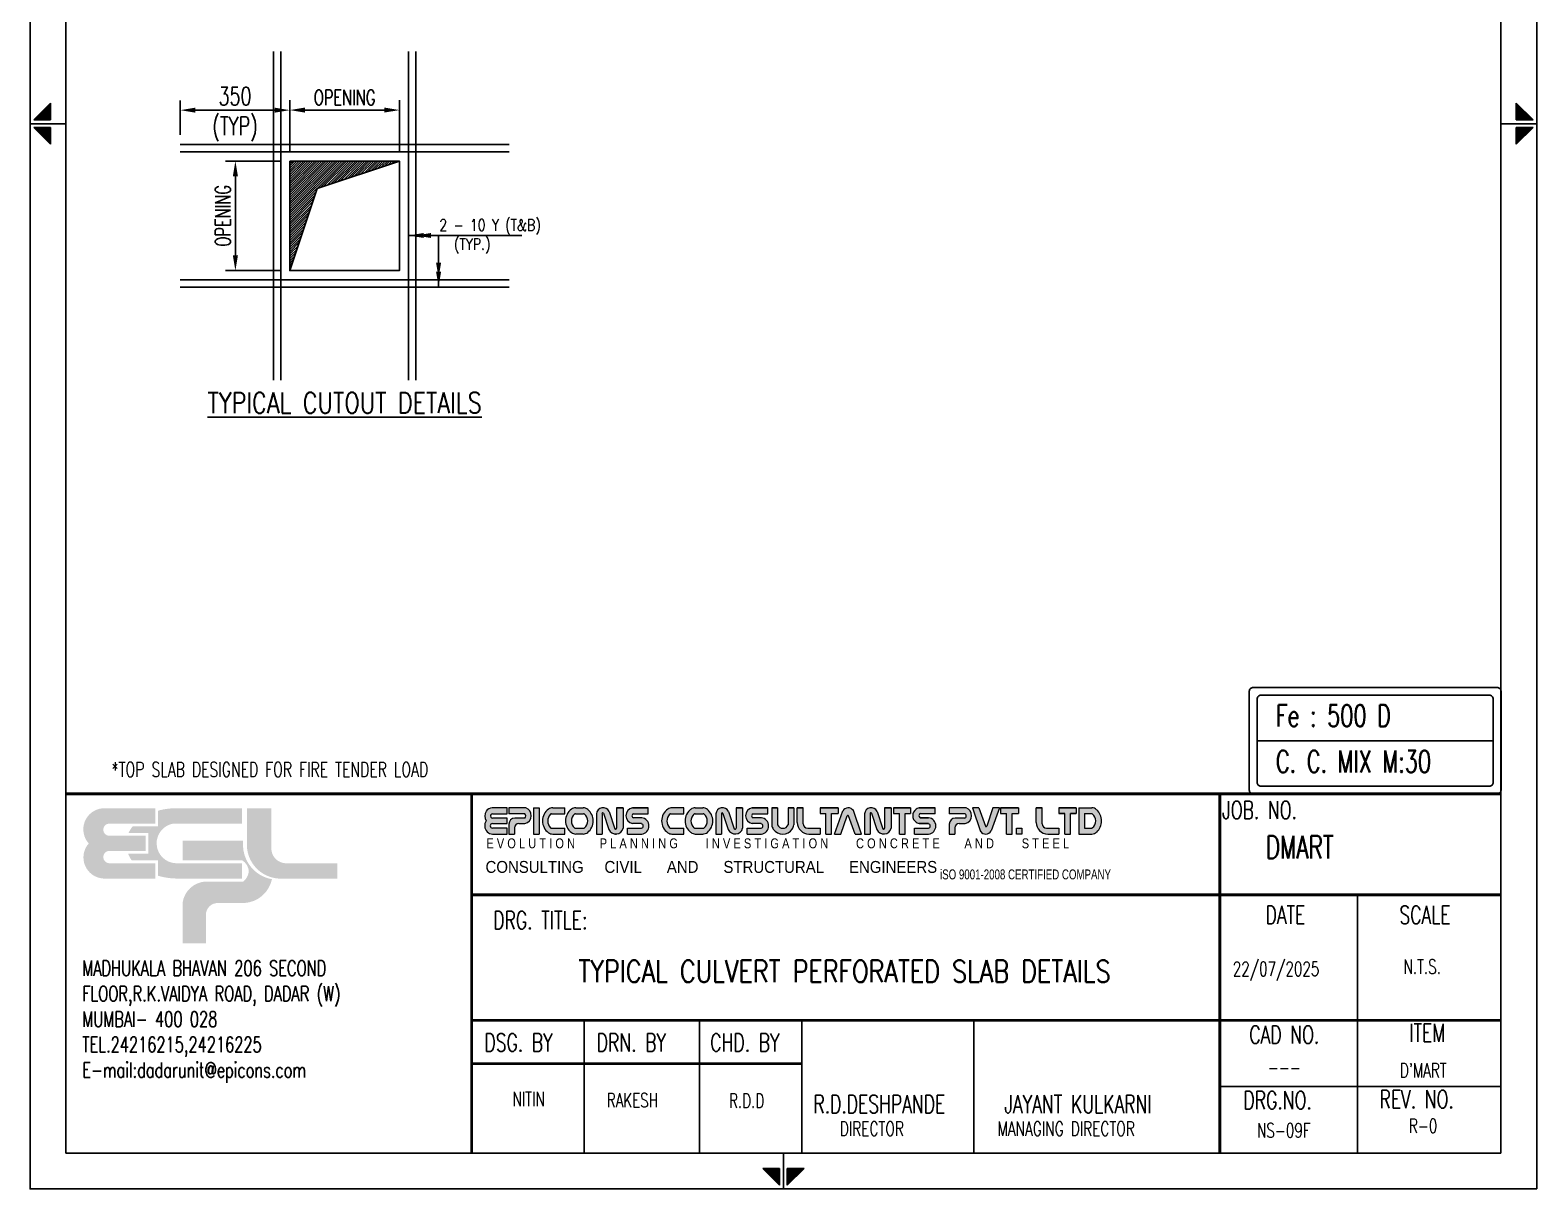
# Model space of a CAD drawing. Header units: inches. Extents: x 5687 to 236654, y -86 to 43656.
# Drawn here: x 205725 to 236654, y -86 to 23705 of the extents above; entities that cross this region are included whole.
import ezdxf
from ezdxf.enums import TextEntityAlignment as Align

# ---------------------------------------------------------------- set-up
doc = ezdxf.new("R2010")
doc.units = ezdxf.units.IN
doc.header["$MEASUREMENT"] = 0
for name, color, linetype, lineweight in [('00 ECPL LOGO', 250, 'Continuous', 20), ('00 ELEV-2', 9, 'Continuous', 30), ('hatch', 1, 'Continuous', 15), ('TEX', 254, 'Continuous', 20)]:
    doc.layers.add(name, color=color, linetype=linetype, lineweight=lineweight)
for name, color, linetype in [('3CONRED', 1, 'Continuous'), ('PNA', 8, 'Continuous'), ('S-CONCRET LINE', 4, 'Continuous'), ('S-DIM-1', 5, 'Continuous'), ('S-REINFORCEMENT', 6, 'Continuous'), ('S-TEXT', 2, 'Continuous'), ('S-TEXT-1', 4, 'Continuous'), ('S-TITIL', 6, 'Continuous'), ('SCHEDULE LINE-1', 7, 'Continuous'), ('TEXT', 4, 'Continuous'), ('TEXT (SHEET)', 4, 'Continuous'), ('TEXT NORMAL', 4, 'Continuous'), ('TITLE', 6, 'Continuous')]:
    doc.layers.add(name, color=color, linetype=linetype)
doc.styles.add('ROMANS', font='r.shx', dxfattribs={"width": 0.7})
doc.styles.add('SEC. TEXT', font='arial.ttf', dxfattribs={"height": 180})
doc.dimstyles.new('dim100', dxfattribs={"dimtxt": 250, "dimasz": 250, "dimexe": 200, "dimexo": 200, "dimgap": 100, "dimtad": 1, "dimdec": 0, "dimzin": 0, "dimdsep": 46, "dimtxsty": 'ROMANS', "dimcen": 0, "dimclrd": 5, "dimclre": 5, "dimclrt": 4, "dimadec": 0, "dimazin": 0, "dimtfac": 1, "dimtdec": 0, "dimtix": 1, "dimtofl": 0, "dimtmove": 2, "dimatfit": 3, "dimfxl": 1, "dimtolj": 1, "dimtzin": 0, "dimlwd": -1, "dimlwe": -1, "dimarcsym": 0})
doc.dimstyles.new('dim20', dxfattribs={"dimtxt": 250, "dimasz": 250, "dimexe": 200, "dimexo": 200, "dimgap": 100, "dimtad": 1, "dimdec": 0, "dimlfac": 0.2, "dimzin": 0, "dimdsep": 46, "dimtxsty": 'ROMANS', "dimcen": 0, "dimclrd": 5, "dimclre": 5, "dimclrt": 4, "dimadec": 0, "dimazin": 0, "dimtfac": 1, "dimtdec": 0, "dimtix": 1, "dimtofl": 0, "dimtmove": 2, "dimatfit": 3, "dimfxl": 1, "dimtolj": 1, "dimtzin": 0, "dimlwd": -1, "dimlwe": -1, "dimarcsym": 0})

# ---------------------------------------------------------------- blocks, each defined once
blk = doc.blocks.new('MID')
at = {"layer": 'TEXT'}
for p, q in [((8.94, 1.07), (4.27, 5.74)), ((4.27, 5.74), (4.27, 1.07)), ((0, 0), (10, 0)), ((4.27, 1.07), (8.94, 1.07)), ((8.94, -1.07), (4.27, -5.74)), ((4.27, -1.07), (8.94, -1.07)), ((4.27, -5.74), (4.27, -1.07))]:
    blk.add_line(p, q, dxfattribs=at)
for points in [[(4.27, 5.74), (8.94, 1.07), (4.27, 1.07)], [(4.27, -5.74), (8.94, -1.07), (4.27, -1.07)]]:
    blk.add_solid(points, dxfattribs=at)
blk = doc.blocks.new('ecpl logo')
at = {"layer": '00 ECPL LOGO'}
for color, points in [(256, [(351, -827, 0.621111), (586, -1401), (1442, -1401), (1442, -1151), (682, -1151, -0.917622), (682, -948), (1285, -948), (1285, -702), (682, -702, -0.926164), (682, -501), (1442, -501), (1442, -251), (581, -251, 0.621111), (351, -827)]), (152, [(2940, -251), (2940, -863, 0.384329), (3453, -1401), (4422, -1401), (4422, -1151), (3582, -1151, -0.414214), (3340, -908), (3340, -251)]), (140, [(1887, -779), (1887, -1102), (2862, -1102, -0.232111), (2971, -1281, -0.194401), (2883, -1450), (2269, -1450, 0.364674), (1887, -1802), (1887, -2463), (2269, -2463), (2269, -1996, -0.414214), (2462, -1802), (2899, -1802, 0.338499), (3350, -1412, -0.371272), (2877, -839), (2877, -779)])]:
    blk.add_hatch(color=color, dxfattribs=at).paths.add_polyline_path(points)
h = blk.add_hatch(color=253, dxfattribs=at)
h.dxf.hatch_style = 1
h.paths.add_polyline_path([(995, -993, 0.07148), (1056, -1106), (1486, -1106), (1486, -1356, 0.065387), (1776, -1401), (2862, -1401), (2862, -1151), (1776, -1151, -0.910826), (1742, -501), (2862, -501), (2862, -251), (1776, -251, 0.069483), (1486, -291), (1486, -546), (1071, -546, 0.072407), (1003, -657), (1329, -657), (1329, -993)])
blk = doc.blocks.new('EPICONS TITLE')
at = {"layer": '00 ECPL LOGO'}
h = blk.add_hatch(color=4, dxfattribs=at)
h.dxf.hatch_style = 1
h.paths.add_polyline_path([(678, -252), (678, -146), (414, -146, 0.261636), (303, -208, 0.285841), (304, -378, 0.344902), (324, -574, 0.204992), (418, -614), (678, -614), (678, -510), (424, -510, -1), (418, -426), (678, -426), (678, -331), (424, -331, -1), (422, -252)])
h = blk.add_hatch(color=4, dxfattribs=at)
h.dxf.hatch_style = 1
h.paths.add_polyline_path([(1011, -146), (712, -146), (712, -252), (997, -252, -0.440545), (997, -331), (816, -331, 0.414214), (712, -435), (712, -614), (810, -614), (810, -504, -0.414214), (888, -426), (997, -426, 0.757811)])
h.paths.add_polyline_path([(1254, -146), (1153, -146), (1153, -614), (1254, -614)])
h.paths.add_polyline_path([(1708, -146), (1494, -146, 0.154275), (1419, -169, 0.519672), (1419, -591, 0.154275), (1494, -614), (1708, -614), (1708, -510), (1472, -510, -0.210356), (1452, -502, -0.388707), (1452, -260, -0.210356), (1472, -252), (1708, -252)])
h.paths.add_polyline_path([(2037, -146), (1904, -146, 0.159018), (1828, -171, 0.507969), (1828, -589, 0.159018), (1904, -614), (2037, -614, 0.173791), (2119, -585, 0.472311), (2119, -175, 0.173791)])
h.paths.add_polyline_path([(2046, -252, -0.185052), (2063, -258, -0.445894), (2063, -504, -0.185052), (2046, -510), (1899, -510, -0.185052), (1882, -504, -0.445894), (1882, -258, -0.185052), (1899, -252)], flags=16)
h.paths.add_polyline_path([(2501, -209, 0.723435), (2273, -252), (2273, -614), (2374, -614), (2374, -252, -0.723435), (2399, -241), (2495, -533, 0.724077), (2751, -510), (2751, -146), (2635, -146), (2635, -509, -0.755661), (2603, -519)])
h.paths.add_polyline_path([(3198, -146), (2916, -146, 0.823713), (2916, -429), (3082, -429, -0.713272), (3082, -510), (2830, -510), (2830, -614), (3082, -614, 0.900309), (3082, -324), (2936, -324, -0.746931), (2936, -252), (3198, -252)])
h = blk.add_hatch(color=4, dxfattribs=at)
h.dxf.hatch_style = 1
h.paths.add_polyline_path([(3837, -146), (3623, -146, 0.154275), (3548, -169, 0.519672), (3548, -591, 0.154275), (3623, -614), (3837, -614), (3837, -510), (3600, -510, -0.210932), (3581, -502, -0.385278), (3580, -260, -0.212895), (3599, -252), (3837, -252)])
h.paths.add_polyline_path([(4255, -175, 0.173792), (4173, -146), (4040, -146, 0.159018), (3964, -171, 0.507969), (3964, -589, 0.159018), (4040, -614), (4173, -614, 0.173792), (4255, -585, 0.472311)])
h.paths.add_polyline_path([(4182, -252, -0.185053), (4199, -258, -0.445893), (4199, -504, -0.185053), (4182, -510), (4035, -510, -0.185053), (4017, -504, -0.445893), (4017, -258, -0.185053), (4035, -252)], flags=16)
h.paths.add_polyline_path([(4406, -252), (4406, -614), (4507, -614), (4507, -252, -0.436861), (4522, -236, -0.319738), (4534, -245), (4629, -533, 0.724077), (4884, -510), (4884, -146), (4768, -146), (4768, -509, -0.755661), (4737, -519), (4635, -209, 0.723435)])
h.paths.add_polyline_path([(5335, -146), (5053, -146, 0.823713), (5053, -429), (5219, -429, -0.713272), (5219, -510), (4967, -510), (4967, -614), (5219, -614, 0.900309), (5219, -324), (5074, -324, -0.746931), (5074, -252), (5335, -252)])
h.paths.add_polyline_path([(5509, -146), (5408, -146), (5408, -452, 0.160106), (5433, -529, 0.505303), (5772, -529, 0.160106), (5797, -452), (5797, -146), (5699, -146), (5699, -451, -0.621318), (5509, -451)])
h.paths.add_polyline_path([(5969, -146), (5862, -146), (5862, -406, 0.414214), (6070, -614), (6267, -614), (6267, -510), (6047, -510, -0.414214), (5969, -432)])
h.paths.add_polyline_path([(6589, -146), (6267, -146), (6267, -249), (6372, -249), (6372, -614), (6473, -614), (6473, -249), (6589, -249)])
h.paths.add_polyline_path([(6863, -194, 0.539211), (6672, -201), (6523, -614), (6641, -614), (6752, -289, -0.708617), (6777, -289), (6894, -614), (7006, -614)])
h.paths.add_polyline_path([(7288, -209, 0.723435), (7059, -252), (7059, -614), (7160, -614), (7160, -252, -0.723435), (7186, -241), (7282, -533, 0.724077), (7538, -510), (7538, -146), (7421, -146), (7421, -509, -0.755661), (7390, -519)])
h.paths.add_polyline_path([(7886, -146), (7579, -146), (7579, -249), (7684, -249), (7684, -614), (7785, -614), (7785, -249), (7886, -249)])
h.paths.add_polyline_path([(8321, -146), (8059, -146, 0.157568), (7983, -170, 0.511532), (7983, -404, 0.157569), (8059, -429), (8206, -429, -0.713272), (8206, -510), (7953, -510), (7953, -614), (8206, -614, 0.900308), (8206, -324), (8065, -324), (8060, -324, -0.722204), (8060, -249), (8321, -249)])
h = blk.add_hatch(color=4, dxfattribs=at)
h.dxf.hatch_style = 1
h.paths.add_polyline_path([(8875, -146), (8576, -146), (8576, -252), (8849, -252, -0.270444), (8871, -265, -0.26297), (8871, -318, -0.270444), (8849, -331), (8680, -331, 0.414214), (8576, -435), (8576, -614), (8674, -614), (8674, -504, -0.414214), (8752, -426), (8861, -426, 0.757811)])
h.paths.add_polyline_path([(9103, -146), (8990, -146), (9133, -566, 0.539211), (9324, -560), (9474, -146), (9356, -146), (9244, -471, -0.708617), (9220, -471)])
h.paths.add_polyline_path([(9814, -146), (9492, -146), (9492, -249), (9597, -249), (9597, -614), (9698, -614), (9698, -249), (9814, -249)])
h.paths.add_polyline_path([(10234, -146), (10128, -146), (10128, -406, 0.414214), (10336, -614), (10533, -614), (10533, -510), (10312, -510, -0.414214), (10234, -432)])
h.paths.add_polyline_path([(9871, -510), (9775, -510), (9775, -614), (9871, -614)])
h = blk.add_hatch(color=4, dxfattribs=at)
h.dxf.hatch_style = 1
h.paths.add_polyline_path([(10533, -146), (10533, -249), (10637, -249), (10637, -614), (10739, -614), (10739, -249), (10839, -249), (10839, -146)])
h.paths.add_polyline_path([(10890, -146), (10890, -614), (11119, -614, 0.189446), (11208, -580, 0.435754), (11208, -181, 0.189446), (11119, -146)])
h.paths.add_polyline_path([(11122, -249, -0.519112), (11122, -510), (10989, -510), (10989, -249)], flags=16)
at = {"layer": '00 ECPL LOGO', "color": 4}
for p, q in [((678, -146), (414, -146)), ((424, -252), (678, -252)), ((678, -252), (678, -146)), ((1011, -146), (712, -146)), ((712, -146), (712, -252)), ((997, -252), (712, -252)), ((1153, -146), (1254, -146)), ((1153, -146), (1153, -614)), ((1254, -146), (1254, -614)), ((1472, -252), (1708, -252)), ((1494, -146), (1708, -146)), ((1708, -252), (1708, -146)), ((1899, -252), (2046, -252)), ((1904, -146), (2037, -146)), ((2273, -252), (2273, -614)), ((2374, -252), (2374, -614)), ((2399, -241), (2495, -533)), ((2501, -209), (2603, -519)), ((2635, -146), (2751, -146)), ((2751, -146), (2635, -146)), ((2635, -146), (2635, -510)), ((2751, -146), (2751, -510)), ((2751, -252), (2751, -252)), ((2916, -146), (3198, -146)), ((3198, -146), (2916, -146)), ((2936, -252), (3198, -252)), ((3198, -252), (3198, -146)), ((3599, -252), (3837, -252)), ((3837, -146), (3623, -146)), ((3837, -252), (3837, -146)), ((4035, -252), (4182, -252)), ((4040, -146), (4173, -146)), ((4406, -252), (4406, -614)), ((4507, -252), (4507, -614)), ((4534, -245), (4629, -533)), ((4635, -209), (4737, -519)), ((4768, -146), (4884, -146)), ((4768, -146), (4884, -146)), ((4884, -146), (4768, -146)), ((4768, -146), (4768, -510)), ((4884, -146), (4884, -510)), ((4884, -252), (4884, -252)), ((5053, -146), (5335, -146)), ((5053, -146), (5335, -146)), ((5335, -146), (5053, -146)), ((5074, -252), (5335, -252)), ((5335, -252), (5335, -146)), ((5408, -146), (5509, -146)), ((5509, -146), (5408, -146)), ((5408, -146), (5408, -452)), ((5509, -146), (5509, -451)), ((5699, -146), (5797, -146)), ((5797, -146), (5699, -146)), ((5699, -146), (5699, -451)), ((5797, -146), (5797, -452)), ((5862, -146), (5969, -146)), ((5969, -146), (5862, -146)), ((5862, -406), (5862, -146)), ((5969, -432), (5969, -146)), ((6267, -146), (6589, -146)), ((6589, -146), (6267, -146)), ((6267, -146), (6267, -249)), ((6267, -249), (6372, -249)), ((6372, -614), (6372, -249)), ((6473, -614), (6473, -249)), ((6473, -249), (6589, -249)), ((6523, -614), (6672, -201)), ((6589, -146), (6589, -249)), ((7006, -614), (6863, -194)), ((7059, -252), (7059, -614)), ((7160, -252), (7160, -614)), ((7186, -241), (7282, -533)), ((7288, -209), (7390, -519)), ((7421, -146), (7538, -146)), ((7421, -146), (7538, -146)), ((7538, -146), (7421, -146)), ((7421, -146), (7538, -146)), ((7421, -146), (7421, -510)), ((7538, -146), (7538, -510)), ((7538, -252), (7538, -252)), ((7579, -146), (7886, -146)), ((7886, -146), (7579, -146)), ((7579, -146), (7886, -146)), ((7579, -146), (7886, -146)), ((7886, -146), (7579, -146)), ((7579, -146), (7579, -249)), ((7579, -249), (7684, -249)), ((7579, -249), (7684, -249)), ((7684, -614), (7684, -249)), ((7785, -614), (7785, -249)), ((7785, -249), (7886, -249)), ((7785, -249), (7886, -249)), ((7886, -146), (7886, -249)), ((8040, -146), (8321, -146)), ((8040, -146), (8321, -146)), ((8321, -146), (8059, -146)), ((8060, -249), (8321, -249)), ((8321, -252), (8321, -146)), ((8875, -146), (8576, -146)), ((8576, -146), (8576, -252)), ((8849, -252), (8576, -252)), ((9103, -146), (8990, -146)), ((9103, -146), (8990, -146)), ((8990, -146), (9133, -566)), ((9103, -146), (9220, -471)), ((9356, -146), (9244, -471)), ((9474, -146), (9324, -560)), ((9474, -146), (9356, -146)), ((9408, -146), (9356, -146)), ((9474, -146), (9356, -146)), ((9492, -146), (9814, -146)), ((9814, -146), (9492, -146)), ((9492, -146), (9814, -146)), ((9492, -146), (9814, -146)), ((9492, -146), (9814, -146)), ((9492, -146), (9492, -249)), ((9492, -249), (9597, -249)), ((9492, -249), (9597, -249)), ((9597, -614), (9597, -249)), ((9698, -614), (9698, -249)), ((9698, -249), (9814, -249)), ((9698, -249), (9814, -249)), ((9814, -146), (9814, -249)), ((10128, -146), (10234, -146)), ((10234, -146), (10128, -146)), ((10128, -406), (10128, -146)), ((10234, -432), (10234, -146)), ((10533, -146), (10839, -146)), ((10839, -146), (10533, -146)), ((10533, -146), (10533, -249)), ((10533, -249), (10637, -249)), ((10637, -249), (10533, -249)), ((10637, -614), (10637, -249)), ((10739, -614), (10739, -249)), ((10739, -249), (10839, -249)), ((10739, -249), (10839, -249)), ((10839, -249), (10739, -249)), ((10839, -146), (10839, -249)), ((10890, -146), (11119, -146)), ((10890, -146), (10890, -614)), ((10989, -249), (10989, -510)), ((10989, -249), (11113, -249)), ((418, -426), (678, -426)), ((678, -510), (418, -510)), ((678, -331), (424, -331)), ((678, -426), (678, -331)), ((678, -614), (678, -510)), ((712, -435), (712, -614)), ((810, -504), (810, -614)), ((997, -331), (816, -331)), ((888, -426), (997, -426)), ((1472, -510), (1708, -510)), ((1708, -614), (1708, -510)), ((1899, -510), (2046, -510)), ((2751, -510), (2751, -510)), ((2830, -614), (2830, -510)), ((2830, -510), (3082, -510)), ((3082, -429), (2916, -429)), ((3082, -324), (2936, -324)), ((3600, -510), (3837, -510)), ((3837, -614), (3837, -510)), ((4035, -510), (4182, -510)), ((4967, -614), (4967, -510)), ((4967, -510), (5219, -510)), ((4967, -510), (5219, -510)), ((5219, -429), (5053, -429)), ((5219, -324), (5074, -324)), ((6047, -510), (6267, -510)), ((6267, -510), (6267, -614)), ((6641, -614), (6752, -289)), ((6894, -614), (6777, -289)), ((7538, -510), (7538, -510)), ((7953, -614), (7953, -510)), ((7953, -510), (8206, -510)), ((7953, -510), (8206, -510)), ((7953, -510), (8206, -510)), ((8206, -429), (8040, -429)), ((8059, -429), (8194, -429)), ((8206, -324), (8060, -324)), ((8065, -324), (8206, -324)), ((8576, -435), (8576, -614)), ((8674, -504), (8674, -614)), ((8849, -331), (8680, -331)), ((8752, -426), (8861, -426)), ((10312, -510), (10533, -510)), ((10533, -510), (10533, -614)), ((10989, -510), (11113, -510)), ((418, -614), (678, -614)), ((712, -614), (810, -614)), ((1153, -614), (1254, -614)), ((1494, -614), (1708, -614)), ((2037, -614), (1904, -614)), ((2273, -614), (2374, -614)), ((2614, -614), (2635, -614)), ((2635, -614), (2635, -614)), ((2830, -614), (3082, -614)), ((2830, -614), (3082, -614)), ((3623, -614), (3837, -614)), ((4040, -614), (4173, -614)), ((4406, -614), (4507, -614)), ((4406, -614), (4507, -614)), ((4406, -614), (4507, -614)), ((4967, -614), (5219, -614)), ((4967, -614), (5219, -614)), ((4967, -614), (5219, -614)), ((6070, -614), (6267, -614)), ((6070, -614), (6267, -614)), ((6372, -614), (6473, -614)), ((6372, -614), (6473, -614)), ((6523, -614), (6641, -614)), ((6589, -614), (6641, -614)), ((6894, -614), (7006, -614)), ((6894, -614), (7006, -614)), ((7059, -614), (7160, -614)), ((7059, -614), (7160, -614)), ((7059, -614), (7160, -614)), ((7684, -614), (7785, -614)), ((7684, -614), (7785, -614)), ((7684, -614), (7785, -614)), ((7684, -614), (7785, -614)), ((7953, -614), (8206, -614)), ((7953, -614), (8206, -614)), ((7953, -614), (8206, -614)), ((7953, -614), (8206, -614)), ((7953, -614), (8206, -614)), ((8576, -614), (8674, -614)), ((9597, -614), (9698, -614)), ((9597, -614), (9698, -614)), ((9597, -614), (9698, -614)), ((10336, -614), (10533, -614)), ((10336, -614), (10533, -614)), ((10637, -614), (10739, -614)), ((10637, -614), (10739, -614)), ((10637, -614), (10739, -614)), ((10637, -614), (10739, -614)), ((10653, -614), (10739, -614)), ((10653, -614), (10739, -614)), ((10653, -614), (10739, -614)), ((10653, -614), (10739, -614)), ((10890, -614), (11119, -614))]:
    blk.add_line(p, q, dxfattribs=at)
blk.add_lwpolyline([(9775, -510), (9871, -510), (9871, -614), (9775, -614)], close=True, dxfattribs=at)
for centre, radius, start, end in [((439, -292), 160, 148.648, 212.4563), ((414, -276), 130, 90, 148.648), ((423, -291), 39.6, 88.7637, 271.2363), ((965, -284), 146, 282.7188, 71.3398), ((961, -291), 53.7, 312.4487, 47.5513), ((1567, -380), 257, 125.0807, 234.9193), ((1584, -381), 179, 137.5171, 222.4829), ((1494, -276), 130, 90, 125.0807), ((1472, -278), 26, 90, 137.5171), ((1981, -380), 259, 126.1417, 233.8583), ((1992, -381), 165, 131.9364, 228.0636), ((1904, -276), 130, 90, 126.1417), ((1899, -278), 26, 90, 131.9364), ((2037, -276), 130, 50.5638, 90), ((2046, -278), 26, 48.0636, 90), ((1953, -381), 165, 311.9364, 48.0636), ((1951, -380), 265, 309.4362, 50.5638), ((2394, -268), 122, 28.75, 172.2831), ((2388, -251), 14.5, 40.0191, 183.5523), ((2944, -287), 144, 101.0425, 258.9575), ((2947, -288), 37.6, 106.4856, 253.5144), ((3696, -380), 257, 125.0807, 234.9193), ((3714, -381), 180, 138.0741, 222.3563), ((3623, -276), 130, 90, 125.0807), ((3599, -278), 26, 90, 138.0741), ((4116, -380), 259, 126.1417, 233.8583), ((4127, -381), 165, 131.9364, 228.0636), ((4040, -276), 130, 90, 126.1417), ((4035, -278), 26, 90, 131.9364), ((4173, -276), 130, 50.5638, 90), ((4182, -278), 26, 48.0636, 90), ((4089, -381), 165, 311.9364, 48.0636), ((4087, -380), 265, 309.4362, 50.5638), ((4527, -268), 122, 28.75, 172.2831), ((4522, -251), 14.5, 89.1577, 183.5523), ((4522, -249), 13, 18.2334, 89.1577), ((5081, -287), 144, 101.0425, 258.9575), ((5084, -288), 37.6, 106.4856, 253.5144), ((6770, -260), 114, 35.166, 148.5022), ((7181, -268), 122, 28.75, 172.2831), ((7175, -251), 14.5, 40.0191, 183.5523), ((8067, -287), 144, 125.818, 234.182), ((8059, -276), 130, 90, 125.818), ((8072, -286), 39.3, 108.3261, 238.1957), ((8849, -278), 26, 29.4672, 90), ((8829, -284), 146, 282.7188, 71.3398), ((8824, -291), 53.7, 330.5328, 29.4672), ((11113, -275), 26, 51.4816, 90), ((11119, -276), 130, 47.0907, 90), ((11030, -380), 160, 308.5184, 51.4816), ((11023, -380), 272, 312.9093, 47.0907), ((439, -464), 160, 147.5437, 223.6612), ((421, -468), 42.1, 94.0242, 265.9758), ((816, -435), 104, 90, 180), ((888, -504), 78, 90, 180), ((1472, -484), 26, 222.4829, 270), ((1899, -484), 26, 228.0636, 270), ((2046, -484), 26, 270, 311.9364), ((2619, -479), 135, 203.2219, 346.755), ((2618, -510), 17.1, 214.0796, 357.6127), ((3067, -469), 146, 276.006, 83.994), ((3068, -470), 43.1, 289.0016, 70.9984), ((3600, -484), 26, 222.3563, 270), ((4035, -484), 26, 228.0636, 270), ((4182, -484), 26, 270, 311.9364), ((4753, -479), 135, 203.2219, 346.8516), ((4751, -510), 17.1, 214.0796, 357.6127), ((5204, -469), 146, 276.006, 83.994), ((5205, -470), 43.1, 289.0016, 70.9984), ((5538, -452), 130, 180, 216.3848), ((5602, -404), 210, 216.3848, 323.6152), ((5604, -405), 106, 206.2931, 333.7069), ((5667, -452), 130, 323.6152, 0), ((6070, -406), 208, 180, 270), ((6047, -432), 78, 180, 270), ((6764, -294), 13, 19.7665, 161.0546), ((7406, -479), 135, 203.2219, 346.755), ((7404, -510), 17.1, 214.0796, 357.6127), ((8059, -299), 130, 234.182, 270), ((8065, -298), 26, 238.1957, 270), ((8190, -469), 146, 276.006, 83.994), ((8192, -470), 43.1, 289.0016, 70.9984), ((8680, -435), 104, 90, 180), ((8752, -504), 78, 90, 180), ((8849, -305), 26, 270, 330.5328), ((9232, -467), 13, 199.7665, 341.0546), ((10336, -406), 208, 180, 270), ((10312, -432), 78, 180, 270), ((11113, -484), 26, 270, 308.5184), ((418, -484), 130, 223.6612, 270), ((1494, -484), 130, 234.9193, 270), ((1904, -484), 130, 233.8583, 270), ((2037, -484), 130, 270, 309.4362), ((3623, -484), 130, 234.9193, 270), ((4040, -484), 130, 233.8583, 270), ((4173, -484), 130, 270, 309.4362), ((9227, -500), 114, 215.166, 328.5022), ((11119, -484), 130, 270, 312.9093)]:
    blk.add_arc(centre, radius, start, end, dxfattribs=at)
at = {"layer": '00 ECPL LOGO', "color": 4, "style": 'SEC. TEXT'}
for s, height, width, p in [('E V O L U T I O N        P L A N N I N G         I N V E S T I G A T I O N         C O N C R E T E        A N D         S T E E L', 177.202, 0.8, (308, -869)), ('CONSULTING     CIVIL      AND      STRUCTURAL      ENGINEERS', 212.64, 0.9, (294, -1308)), ('iSO 9001-2008 CERTIFIED COMPANY', 177.2, 0.7, (8411, -1424))]:
    blk.add_text(s, height=height, dxfattribs=dict(at, width=width)).set_placement(p)
blk = doc.blocks.new('A4')
at = {"layer": '3CONRED'}
blk.add_line((260538, -2522), (256855, -2522), dxfattribs=at)
at = {"layer": 'PNA', "color": 5}
for p, q in [((258658, -3392), (258658, -8)), ((248525, -3392), (248525, -1653)), ((250040, -3392), (250040, -1653)), ((251377, -3392), (251377, -1653)), ((253633, -3392), (253633, -1653))]:
    blk.add_line(p, q, dxfattribs=at)
at = {"layer": 'PNA', "color": 4}
blk.add_lwpolyline([(261008, -3862), (241268, -3862), (241268, 24056), (261008, 24056)], close=True, dxfattribs=at)
at = {"layer": 'PNA', "color": 3}
blk.add_lwpolyline([(260538, -3392), (241738, -3392), (241738, 23586), (260538, 23586)], close=True, dxfattribs=at)
at = {"layer": 'PNA', "color": 1, "const_width": 37.6}
for points in [[(241738, 1314), (260538, 1314)], [(247053, -3392), (247053, 1314)], [(256855, -3392), (256855, 1314)], [(247053, -8), (260538, -8)], [(247053, -1653), (260538, -1653)], [(247053, -2221), (251377, -2221)]]:
    blk.add_lwpolyline(points, dxfattribs=at)
at = {"layer": '00 ELEV-2'}
for name, p, xscale, yscale, zscale in [('ecpl logo', (241755, 1327), 0.8004648938681199, 0.8004648938681199, 0.8004648938681199), ('EPICONS TITLE', (247019, 1239), 0.733626075230132, 0.733626075230132, 0.733626075230132)]:
    blk.add_blockref(name, p, dxfattribs=dict(at, xscale=xscale, yscale=yscale, zscale=zscale))
at = {"layer": 'TEXT (SHEET)', "color": 4, "yscale": 47, "zscale": 47}
for p, xscale in [((241738, 10097), -47), ((260538, 10097), 47)]:
    blk.add_blockref('MID', p, dxfattribs=dict(at, xscale=xscale))
at = {"layer": 'TEXT (SHEET)', "color": 4, "xscale": 47, "yscale": 47, "zscale": 47, "rotation": 270}
blk.add_blockref('MID', (251138, -3392), dxfattribs=at)
at = {"layer": 'S-TEXT-1', "insert": (241951, -870, 5), "char_height": 200, "width": 3988.61, "attachment_point": 1, "style": 'ROMANS'}
blk.add_mtext('MADHUKALA BHAVAN 206 SECOND FLOOR,R.K.VAIDYA ROAD, DADAR (W) MUMBAI- 400 028 TEL.24216215,24216225\\PE-mail:dadarunit@epicons.com ', dxfattribs=at)
at = {"layer": 'TEXT (SHEET)', "style": 'ROMANS', "width": 0.7}
for s, height, p in [(' JOB. NO.', 235, (256773, 986)), ('DATE', 235, (257454, -389)), ('SCALE', 235, (259208, -389)), (' DRG. TITLE:', 235, (247223, -458)), ('CAD NO.', 235, (257242, -1958)), ('ITEM', 235, (259336, -1934)), (' DRG.NO.', 235, (257052, -2816)), (' REV. NO.', 235, (258835, -2804)), ('DIRECTOR', 188, (251875, -3168)), (' MANAGING DIRECTOR', 188, (253851, -3168))]:
    blk.add_text(s, height=height, dxfattribs=at).set_placement(p)
at = {"layer": 'TEXT NORMAL', "style": 'ROMANS', "width": 0.7}
for s, p in [(' DSG. BY', (247108, -2061)), (' DRN. BY', (248579, -2061)), (' CHD. BY', (250066, -2061))]:
    blk.add_text(s, height=235, dxfattribs=at).set_placement(p)
at = {"layer": 'TITLE', "color": 4, "style": 'ROMANS', "width": 0.7}
for s, p in [('R.D.DESHPANDE', (251531, -2868)), (' JAYANT KULKARNI', (253918, -2868))]:
    blk.add_text(s, height=235, dxfattribs=at).set_placement(p)
blk = doc.blocks.new('*D30')
at = {"layer": 'Defpoints', "color": 0, "transparency": 16777216}
for p in [(208806, 22062), (208806, 21355), (211056, 21018)]:
    blk.add_point(p, dxfattribs=at)
at = {"layer": 'S-DIM-1', "color": 5, "transparency": 16777216}
for p, q in [((208806, 21555), (208806, 22262)), ((210743, 22062), (209118, 22062)), ((211056, 21218), (211056, 22262))]:
    blk.add_line(p, q, dxfattribs=at)
for points in [[(209118, 22114), (209118, 22010), (208806, 22062)], [(210743, 22114), (210743, 22010), (211056, 22062)]]:
    blk.add_solid(points, dxfattribs=at)
at = {"layer": 'S-DIM-1', "color": 4, "transparency": 16777216, "char_height": 312.5, "attachment_point": 5, "style": 'ROMANS'}
for s, insert in [('\\A1;{\\H1.2x;350', (209931, 22350)), ('\\A1;{\\H1.2x;(TYP)}}', (209931, 21677))]:
    blk.add_mtext(s, dxfattribs=dict(at, insert=insert))
blk = doc.blocks.new('*D31')
at = {"layer": 'Defpoints', "color": 0, "transparency": 16777216}
for p in [(211056, 21018), (209938, 18768), (211056, 18768)]:
    blk.add_point(p, dxfattribs=at)
at = {"layer": 'S-DIM-1', "color": 5, "transparency": 16777216}
for p, q in [((210856, 21018), (209738, 21018)), ((209938, 20705), (209938, 19080)), ((210856, 18768), (209738, 18768))]:
    blk.add_line(p, q, dxfattribs=at)
for points in [[(209886, 20705), (209991, 20705), (209938, 21018)], [(209886, 19080), (209991, 19080), (209938, 18768)]]:
    blk.add_solid(points, dxfattribs=at)
at = {"layer": 'S-DIM-1', "color": 4, "transparency": 16777216, "insert": (209682, 19893), "char_height": 312.5, "attachment_point": 5, "rotation": 90, "style": 'ROMANS'}
blk.add_mtext('\\A1;OPENING', dxfattribs=at)
blk = doc.blocks.new('*D32')
at = {"layer": 'Defpoints', "color": 0, "transparency": 16777216}
for p in [(211056, 22064), (211056, 21018), (213306, 21018)]:
    blk.add_point(p, dxfattribs=at)
at = {"layer": 'S-DIM-1', "color": 5, "transparency": 16777216}
for p, q in [((211056, 21218), (211056, 22264)), ((212993, 22064), (211368, 22064)), ((213306, 21218), (213306, 22264))]:
    blk.add_line(p, q, dxfattribs=at)
for points in [[(211368, 22116), (211368, 22012), (211056, 22064)], [(212993, 22116), (212993, 22012), (213306, 22064)]]:
    blk.add_solid(points, dxfattribs=at)
at = {"layer": 'S-DIM-1', "color": 4, "transparency": 16777216, "insert": (212181, 22321), "char_height": 312.5, "attachment_point": 5, "style": 'ROMANS'}
blk.add_mtext('\\A1;OPENING', dxfattribs=at)

msp = doc.modelspace()

# ---------------------------------------------------------------- hatches: boundary and pattern name
at = {"layer": 'hatch'}
h = msp.add_hatch(dxfattribs=at)
h.set_pattern_fill('ANSI31', color=8, scale=262.5, style=0)
h.set_pattern_definition([(45, (-12490878.556, 1283072.63), (-23.20194126, 23.20194126), [])])
h.paths.add_polyline_path([(213305.9, 21017.9), (211055.9, 21017.9), (211055.9, 18767.9), (211618.4, 20455.4)])

# ---------------------------------------------------------------- linework, layer by layer
at = {"layer": 'S-CONCRET LINE'}
for points in [[(210868.4, 21205.4), (213493.4, 21205.4), (213493.4, 18580.4), (210868.4, 18580.4)], [(211055.9, 21017.9), (213305.9, 21017.9), (213305.9, 18767.9), (211055.9, 18767.9)]]:
    msp.add_lwpolyline(points, close=True, dxfattribs=at)
msp.add_lwpolyline([(213305.9, 21017.9), (211618.4, 20455.4), (211055.9, 18767.9)], dxfattribs=at)
at = {"layer": 'S-REINFORCEMENT', "color": 5}
for p, q in [((210718.6, 23267.9), (210718.6, 16517.9)), ((210868.4, 23267.9), (210868.4, 16517.9)), ((213493.4, 23267.9), (213493.4, 16517.9)), ((213643.2, 23267.9), (213643.2, 16517.9)), ((215555.9, 21355.2), (208805.9, 21355.2)), ((215555.9, 21205.4), (208805.9, 21205.4)), ((215555.9, 18580.4), (208805.9, 18580.4)), ((215555.9, 18430.7), (208805.9, 18430.7))]:
    msp.add_line(p, q, dxfattribs=at)
at = {"layer": 'SCHEDULE LINE-1', "color": 2}
msp.add_line((235757.5, 9116.1), (230910.3, 9116.1), dxfattribs=at)
for points in [[(235837.5, 10209.6), (230830.3, 10209.6, 0.4142136), (230750.3, 10129.6), (230750.3, 8102.6, 0.4142136), (230830.3, 8022.6), (235837.5, 8022.6, 0.4142136), (235917.5, 8102.6), (235917.5, 10129.6, 0.4142136)], [(235677.5, 10049.6), (230990.3, 10049.6, 0.4142136), (230910.3, 9969.6), (230910.3, 8262.6, 0.4142136), (230990.3, 8182.6), (235677.5, 8182.6, 0.4142136), (235757.5, 8262.6), (235757.5, 9969.6, 0.4142136)]]:
    msp.add_lwpolyline(points, format="xyb", close=True, dxfattribs=at)

# ---------------------------------------------------------------- block references
at = {"xscale": 1.566790330043122, "yscale": 1.566790330043122, "zscale": 1.566790330043122}
msp.add_blockref('A4', (-172291.9, 5964.2), dxfattribs=at)

# ---------------------------------------------------------------- texts
at = {"layer": 'S-TEXT', "style": 'ROMANS', "width": 0.7}
msp.add_text('*TOP SLAB DESIGNED FOR FIRE TENDER LOAD', height=300.481, dxfattribs=at).set_placement((210645.2, 8525.7), align=Align.MIDDLE)
for s, height, p in [('DMART', 464.52, (231090, 6700.4)), ('22/07/2025', 290.32, (230412, 4284.5)), ('N.T.S.', 290.32, (233917.5, 4332.2)), ("D'MART", 290.32, (233840.3, 2202.8)), ('---', 290.32, (231132.2, 2261.7)), ('NITIN', 290.32, (215626.5, 1612.7)), ('RAKESH', 290.32, (217559.9, 1589.1)), ('R.D.D', 290.32, (220071.2, 1578.5)), ('NS-09F', 290.32, (230908.7, 970.1)), ('R-0', 290.32, (234026.6, 1061.3))]:
    msp.add_text(s, height=height, dxfattribs=at).set_placement(p)
at = {"layer": 'S-TITIL', "style": 'ROMANS', "width": 0.8}
msp.add_text('%%UTYPICAL CUTOUT DETAILS', height=421.875, dxfattribs=at).set_placement((212180.9, 16054.9), align=Align.MIDDLE_CENTER)
at = {"layer": 'S-TITIL', "ltscale": 0.05, "style": 'ROMANS', "width": 0.8}
msp.add_text('TYPICAL CULVERT PERFORATED SLAB DETAILS', height=450, dxfattribs=at).set_placement((216980.9, 4156.8))
at = {"layer": 'TEX', "color": 4, "style": 'ROMANS', "width": 0.8}
for s, height, p in [('2 - 10 Y (T&B)', 234.375, (214125.1, 19704.7)), ('(TYP.)', 234.38, (214426.1, 19312.5))]:
    msp.add_text(s, height=height, dxfattribs=at).set_placement(p, align=Align.MIDDLE_LEFT)
at = {"layer": 'TITLE', "style": 'ROMANS', "width": 0.7}
for s, p in [('Fe : 500 D', (231295.5, 9630.5)), ('C. C. MIX M:30', (231295.5, 8689.9))]:
    msp.add_text(s, height=450, dxfattribs=at).set_placement(p, align=Align.MIDDLE_LEFT)

# ---------------------------------------------------------------- dimensions: what is measured, and where the dimension line sits
at = {"layer": 'S-DIM-1'}
for base, p1, p2, text, picture, middle in [((208805.9, 22062.4), (211055.9, 21017.9), (208805.9, 21355.2), '{\\H1.2x;350\\X{\\H1.2x;(TYP)}}', '*D30', (209930.9, 22062.4)), ((211055.9, 22064.3), (213305.9, 21017.9), (211055.9, 21017.9), 'OPENING', '*D32', (212180.9, 22320.6))]:
    dim = msp.add_linear_dim(base=base, p1=p1, p2=p2, text=text, dimstyle='dim20', override={"dimtxt": 312.5, "dimasz": 312.5}, dxfattribs=at)
    dim.commit()
    dim.dimension.update_dxf_attribs({"geometry": picture, "text_midpoint": middle})
dim = msp.add_linear_dim(base=(209938.4, 18767.9), p1=(211055.9, 21017.9), p2=(211055.9, 18767.9), angle=90, text='OPENING', dimstyle='dim20', override={"dimtxt": 312.5, "dimasz": 312.5}, dxfattribs=at)
dim.commit()
dim.dimension.update_dxf_attribs({"geometry": '*D31', "text_midpoint": (209682.2, 19892.9)})

# ---------------------------------------------------------------- leaders
for points in [[(213493.4, 19489), (215815.2, 19489)], [(213643.2, 19489), (215815.2, 19489)], [(214109.3, 18430.7), (214109.3, 19489)], [(214109.3, 18617.9), (214109.3, 19489)]]:
    msp.add_leader(points, dimstyle='dim100', override={"dimasz": 312.5}, dxfattribs=at)

doc.saveas('drawing.dxf')
